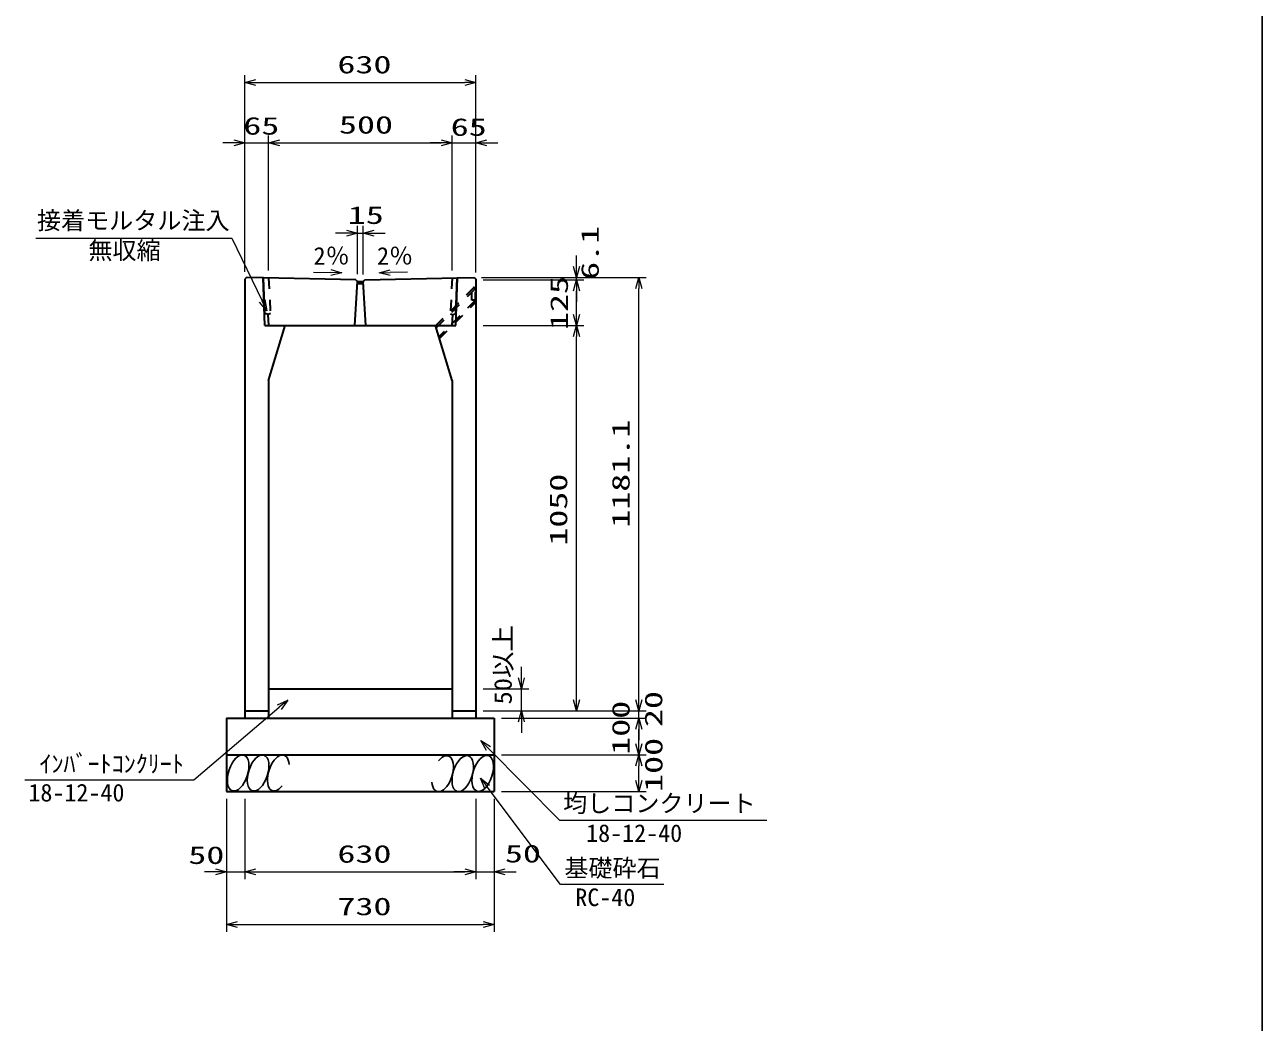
# Model space of a CAD drawing. Units: millimetres on the paper. Extents: x 15 to 1219, y 8 to 859.
# Drawn here: x 1050 to 1218.6, y 573.9 to 709.8 of the extents above; entities that cross this region are included whole.
import ezdxf
from ezdxf.enums import TextEntityAlignment as Align

# ---------------------------------------------------------------- set-up
doc = ezdxf.new("R2010")
doc.units = ezdxf.units.MM
doc.linetypes.add('USER3', pattern=[3, 1.5, -1.5])
for name, color, linetype, lineweight in [('D-STR-DIM（寸法）', 7, 'Continuous', 13), ('D-STR-HTXT(均しCON-旗)', 7, 'Continuous', 13), ('D-STR-HTXT(基礎砕石-旗)', 7, 'Continuous', 13), ('D-STR-HTXT（旗上げ）', 7, 'Continuous', 13), ('D-STR-STRC', 7, 'Continuous', 13), ('D-STR-STRF(グリ)', 7, 'Continuous', 25), ('D-STR（構造物）', 1, 'Continuous', 35)]:
    doc.layers.add(name, color=color, linetype=linetype, lineweight=lineweight)
doc.styles.add('ＭＳ ゴシック', font='')
doc.styles.get('ＭＳ ゴシック').set_extended_font_data('MS Gothic')

# ---------------------------------------------------------------- blocks, each defined once
blk = doc.blocks.new('_Open30')
at = {"color": 7, "linetype": 'Continuous', "lineweight": 13}
for p, q in [((-1, 0.2679), (0, 0)), ((0, 0), (-1, -0.2679)), ((0, 0), (-1, 0))]:
    blk.add_line(p, q, dxfattribs=at)

msp = doc.modelspace()

# ---------------------------------------------------------------- linework, layer by layer
at = {"layer": 'D-STR-DIM（寸法）'}
for p, q in [((1079.963, 694.731), (1079.963, 702.94)), ((1081.463, 701.94), (1109.963, 701.94)), ((1111.463, 694.737), (1111.463, 702.94)), ((1078.463, 693.731), (1076.963, 693.731)), ((1079.963, 676.134), (1079.963, 694.731)), ((1079.963, 693.731), (1083.213, 693.731)), ((1083.213, 676.319), (1083.213, 694.731)), ((1083.213, 677.319), (1083.213, 694.731)), ((1084.713, 693.731), (1086.213, 693.731)), ((1084.713, 693.731), (1106.713, 693.731)), ((1106.713, 693.737), (1105.213, 693.737)), ((1108.213, 676.319), (1108.213, 694.737)), ((1108.213, 677.319), (1108.213, 694.731)), ((1108.213, 693.737), (1111.463, 693.737)), ((1111.463, 676.081), (1111.463, 694.737)), ((1112.963, 693.737), (1114.463, 693.737)), ((1093.819, 681.419), (1092.319, 681.419)), ((1095.319, 675.825), (1095.319, 682.419)), ((1095.319, 681.419), (1096.11, 681.419)), ((1096.11, 675.809), (1096.11, 682.419)), ((1097.61, 681.419), (1099.11, 681.419)), ((1125.167, 676.879), (1125.167, 678.379)), ((1089.326, 676.102), (1091.688, 676.055)), ((1102.126, 676.084), (1099.765, 676.037)), ((1112.213, 675.379), (1126.167, 675.379)), ((1112.213, 675.379), (1134.665, 675.379)), ((1112.463, 675.081), (1126.167, 675.081)), ((1112.463, 675.081), (1126.167, 675.081)), ((1125.167, 675.081), (1125.167, 675.379)), ((1125.167, 670.326), (1125.167, 673.581)), ((1125.167, 673.581), (1125.167, 672.081)), ((1133.665, 617.826), (1133.665, 673.879)), ((1112.463, 668.826), (1126.167, 668.826)), ((1112.463, 668.826), (1126.167, 668.826)), ((1125.167, 617.826), (1125.167, 667.326)), ((1117.652, 620.826), (1117.652, 622.326)), ((1112.463, 619.326), (1118.652, 619.326)), ((1117.652, 616.326), (1117.652, 619.326)), ((1133.665, 617.826), (1133.665, 619.326)), ((1112.463, 616.326), (1134.665, 616.326)), ((1112.463, 616.326), (1126.167, 616.326)), ((1112.463, 616.326), (1134.665, 616.326)), ((1112.463, 616.326), (1118.652, 616.326)), ((1133.665, 615.326), (1133.665, 616.326)), ((1114.963, 615.326), (1134.665, 615.326)), ((1114.963, 615.326), (1134.665, 615.326)), ((1117.652, 614.826), (1117.652, 613.326)), ((1133.665, 611.826), (1133.665, 613.826)), ((1133.665, 613.826), (1133.665, 612.326)), ((1114.963, 610.326), (1134.665, 610.326)), ((1114.963, 610.326), (1134.665, 610.326)), ((1133.665, 606.826), (1133.665, 608.826)), ((1077.463, 604.326), (1077.463, 593.359)), ((1079.963, 604.326), (1079.963, 593.359)), ((1079.963, 604.326), (1079.963, 593.359)), ((1111.463, 604.326), (1111.463, 593.359)), ((1113.963, 604.326), (1113.963, 593.359)), ((1114.963, 605.326), (1134.665, 605.326)), ((1077.463, 603.326), (1077.463, 586.201)), ((1111.463, 603.326), (1111.463, 593.359)), ((1113.963, 603.326), (1113.963, 586.201)), ((1075.963, 594.359), (1074.463, 594.359)), ((1077.463, 594.359), (1079.963, 594.359)), ((1081.463, 594.359), (1109.963, 594.359)), ((1081.463, 594.359), (1082.963, 594.359)), ((1109.963, 594.359), (1108.463, 594.359)), ((1111.463, 594.359), (1113.963, 594.359)), ((1115.463, 594.359), (1116.963, 594.359)), ((1078.963, 587.201), (1112.463, 587.201))]:
    msp.add_line(p, q, dxfattribs=at)
at = {"layer": 'D-STR-HTXT(均しCON-旗)'}
for points in [[(1049.97, 606.895), (1073.004, 606.895), (1084.661, 616.806)], [(1151.111, 601.378), (1122.903, 601.378), (1113.18, 611.195)]]:
    msp.add_lwpolyline(points, dxfattribs=at)
at = {"layer": 'D-STR-HTXT(基礎砕石-旗)'}
msp.add_lwpolyline([(1137.084, 592.629), (1122.981, 592.629), (1112.977, 605.955)], dxfattribs=at)
at = {"layer": 'D-STR-HTXT（旗上げ）'}
msp.add_lwpolyline([(1051.493, 680.717), (1078.214, 680.717), (1082.308, 672.207)], dxfattribs=at)
at = {"layer": 'D-STR-STRC', "color": 2, "lineweight": 25}
msp.add_line((1218.63, 858.639), (1218.63, 15.013), dxfattribs=at)
at = {"layer": 'D-STR-STRF(グリ)'}
for centre, major_axis in [((1079.057, 607.849), (0.79, 2.421)), ((1081.779, 607.849), (0.79, 2.421)), ((1109.667, 607.768), (-0.771, -2.427)), ((1112.388, 607.79), (-0.771, -2.427))]:
    msp.add_ellipse(centre, major_axis=major_axis, ratio=0.5139, dxfattribs=at)
for centre, major_axis in [((1084.519, 607.849), (0.79, 2.421)), ((1106.926, 607.747), (-0.771, -2.427))]:
    msp.add_ellipse(centre, major_axis=major_axis, ratio=0.5139, start_param=5.3575563, end_param=10.3750652, dxfattribs=at)
at = {"layer": 'D-STR（構造物）'}
for p, q in [((1080.213, 675.379), (1079.963, 675.134)), ((1079.963, 675.134), (1079.963, 616.326)), ((1082.463, 675.334), (1080.213, 675.379)), ((1082.713, 668.826), (1082.463, 675.334)), ((1082.705, 670.449), (1082.513, 675.333)), ((1095.088, 675.081), (1082.513, 675.333)), ((1094.963, 668.826), (1095.318, 674.826)), ((1095.088, 675.081), (1095.318, 674.826)), ((1095.318, 674.826), (1095.385, 674.576)), ((1095.318, 674.826), (1096.107, 674.826)), ((1096.107, 674.826), (1096.04, 674.576)), ((1096.107, 674.826), (1096.338, 675.081)), ((1096.463, 668.826), (1096.107, 674.826)), ((1096.338, 675.081), (1108.913, 675.333)), ((1108.713, 668.826), (1108.963, 675.334)), ((1108.726, 670.448), (1108.913, 675.333)), ((1108.963, 675.334), (1111.213, 675.379)), ((1111.213, 675.379), (1111.463, 675.134)), ((1111.463, 675.134), (1111.463, 616.326)), ((1095.385, 674.576), (1096.04, 674.576)), ((1083.157, 670.328), (1082.705, 670.449)), ((1083.238, 668.828), (1083.161, 670.328)), ((1108.264, 670.326), (1108.188, 668.826)), ((1108.269, 670.326), (1108.726, 670.448)), ((1082.713, 668.826), (1108.713, 668.826)), ((1082.713, 668.826), (1085.463, 668.826)), ((1083.213, 661.326), (1085.463, 668.826)), ((1108.213, 661.326), (1105.963, 668.826)), ((1083.213, 661.326), (1083.213, 616.326)), ((1108.213, 661.326), (1108.213, 616.326)), ((1083.213, 619.326), (1108.213, 619.326)), ((1079.963, 616.326), (1083.213, 616.326)), ((1079.963, 616.326), (1079.963, 615.326)), ((1083.213, 616.326), (1083.213, 615.326)), ((1108.213, 616.326), (1111.463, 616.326)), ((1108.213, 616.326), (1108.213, 615.326)), ((1111.463, 616.326), (1111.463, 615.326)), ((1077.463, 615.326), (1113.963, 615.326)), ((1077.463, 615.326), (1077.463, 605.326)), ((1113.963, 615.326), (1113.963, 605.326)), ((1077.463, 610.326), (1113.963, 610.326)), ((1077.463, 605.326), (1113.963, 605.326))]:
    msp.add_line(p, q, dxfattribs=at)
at = {"layer": 'D-STR（構造物）', "linetype": 'USER3'}
for p, q in [((1083.208, 675.319), (1083.456, 670.45)), ((1108.215, 675.319), (1107.974, 670.448)), ((1111.213, 674.039), (1105.971, 668.797)), ((1106.052, 668.529), (1111.388, 673.864)), ((1110.888, 672.279), (1110.888, 673.364)), ((1111.388, 673.864), (1111.14, 674.112)), ((1111.388, 671.934), (1111.388, 673.864)), ((1111.388, 672.279), (1106.418, 667.309)), ((1106.492, 667.063), (1111.388, 671.959)), ((1111.388, 672.279), (1110.888, 672.279)), ((1111.14, 671.687), (1111.388, 671.934)), ((1083.456, 670.45), (1083.161, 670.328)), ((1107.974, 670.448), (1108.269, 670.326)), ((1105.963, 668.826), (1108.713, 668.826))]:
    msp.add_line(p, q, dxfattribs=at)

# ---------------------------------------------------------------- block references
at = {"layer": 'D-STR-DIM（寸法）', "xscale": 1.5, "yscale": 1.5}
for p, rotation in [((1079.963, 701.94), 180), ((1083.213, 693.731), 180), ((1083.213, 693.731), 180), ((1111.463, 693.737), 180), ((1096.11, 681.419), 180), ((1093.188, 676.025), 358.85424), ((1098.265, 676.007), 181.14576), ((1125.167, 675.379), 270), ((1125.167, 675.081), 90), ((1125.167, 675.081), 90), ((1133.665, 675.379), 90), ((1125.167, 668.826), 270), ((1125.167, 668.826), 90), ((1117.652, 619.326), 270), ((1125.167, 616.326), 270), ((1133.665, 616.326), 270), ((1133.665, 616.326), 270), ((1117.652, 616.326), 90), ((1133.665, 615.326), 90), ((1133.665, 615.326), 90), ((1133.665, 610.326), 270), ((1133.665, 610.326), 90), ((1133.665, 605.326), 270), ((1079.963, 594.359), 180), ((1079.963, 594.359), 180), ((1113.963, 594.359), 180), ((1077.463, 587.201), 180)]:
    msp.add_blockref('_Open30', p, dxfattribs=dict(at, rotation=rotation))
for p in [(1111.463, 701.94), (1079.963, 693.731), (1108.213, 693.737), (1108.213, 693.731), (1095.319, 681.419), (1077.463, 594.359), (1111.463, 594.359), (1111.463, 594.359), (1113.963, 587.201)]:
    msp.add_blockref('_Open30', p, dxfattribs=at)
at = {"layer": 'D-STR-HTXT(均しCON-旗)', "xscale": 1.5, "yscale": 1.5}
for p, rotation in [((1085.804, 617.778), 40.37163), ((1112.124, 612.261), 134.72505)]:
    msp.add_blockref('_Open30', p, dxfattribs=dict(at, rotation=rotation))
at = {"layer": 'D-STR-HTXT(基礎砕石-旗)', "xscale": 1.5, "yscale": 1.5, "rotation": 126.89552}
msp.add_blockref('_Open30', (1112.076, 607.154), dxfattribs=at)
at = {"layer": 'D-STR-HTXT（旗上げ）', "xscale": 1.5, "yscale": 1.5, "rotation": 295.69073}
msp.add_blockref('_Open30', (1082.958, 670.855), dxfattribs=at)

# ---------------------------------------------------------------- texts
at = {"layer": 'D-STR-DIM（寸法）', "style": 'ＭＳ ゴシック', "width": 1.5}
for s, p in [('630', (1092.588, 702.477)), ('65', (1079.76, 694.125)), ('500', (1092.796, 694.268)), ('65', (1108.028, 693.96)), ('15', (1094.002, 681.956)), ('50', (1072.265, 594.726)), ('630', (1092.588, 594.896)), ('50', (1115.415, 594.933)), ('730', (1092.588, 587.739))]:
    msp.add_text(s, height=2.405, dxfattribs=at).set_placement(p, align=Align.BOTTOM_LEFT)
at = {"layer": 'D-STR-DIM（寸法）', "style": 'ＭＳ ゴシック'}
for s, width, p in [('6.1', 1.5, (1128.931, 675.057)), ('125', 1.5, (1124.724, 668.212)), ('1181.1', 1.5, (1133.128, 641.269)), ('1050', 1.5, (1124.63, 638.826)), ('50以上', 1.1, (1117.07, 617.189)), ('100', 1.5, (1133.128, 610.326)), ('20', 1.5, (1137.58, 614.107)), ('100', 1.5, (1137.6, 605.271))]:
    msp.add_text(s, height=2.405, rotation=90, dxfattribs=dict(at, width=width)).set_placement(p, align=Align.BOTTOM_LEFT)
for rotation, p in [(0.01, (1089.334, 676.4)), (359.99, (1097.982, 676.396))]:
    msp.add_text('2％', height=2.405, rotation=rotation, dxfattribs=at).set_placement(p, align=Align.BOTTOM_LEFT)
at = {"layer": 'D-STR-HTXT(均しCON-旗)', "style": 'ＭＳ ゴシック'}
for s, p in [('ｲﾝﾊﾞｰﾄｺﾝｸﾘｰﾄ', (1051.973, 607.179)), ('18-12-40', (1050.467, 603.244)), ('均しコンクリート', (1123.35, 601.789)), ('18-12-40', (1126.484, 597.727))]:
    msp.add_text(s, height=2.405, dxfattribs=at).set_placement(p, align=Align.BOTTOM_LEFT)
at = {"layer": 'D-STR-HTXT(基礎砕石-旗)', "style": 'ＭＳ ゴシック'}
for s, p in [('基礎砕石', (1123.516, 592.963)), ('RC-40', (1125.004, 588.978))]:
    msp.add_text(s, height=2.405, dxfattribs=at).set_placement(p, align=Align.BOTTOM_LEFT)
at = {"layer": 'D-STR-HTXT（旗上げ）', "style": 'ＭＳ ゴシック'}
for s, p in [('接着モルタル注入', (1051.638, 681.22)), ('無収縮', (1058.642, 677.143))]:
    msp.add_text(s, height=2.405, dxfattribs=at).set_placement(p, align=Align.BOTTOM_LEFT)

doc.saveas('drawing.dxf')
